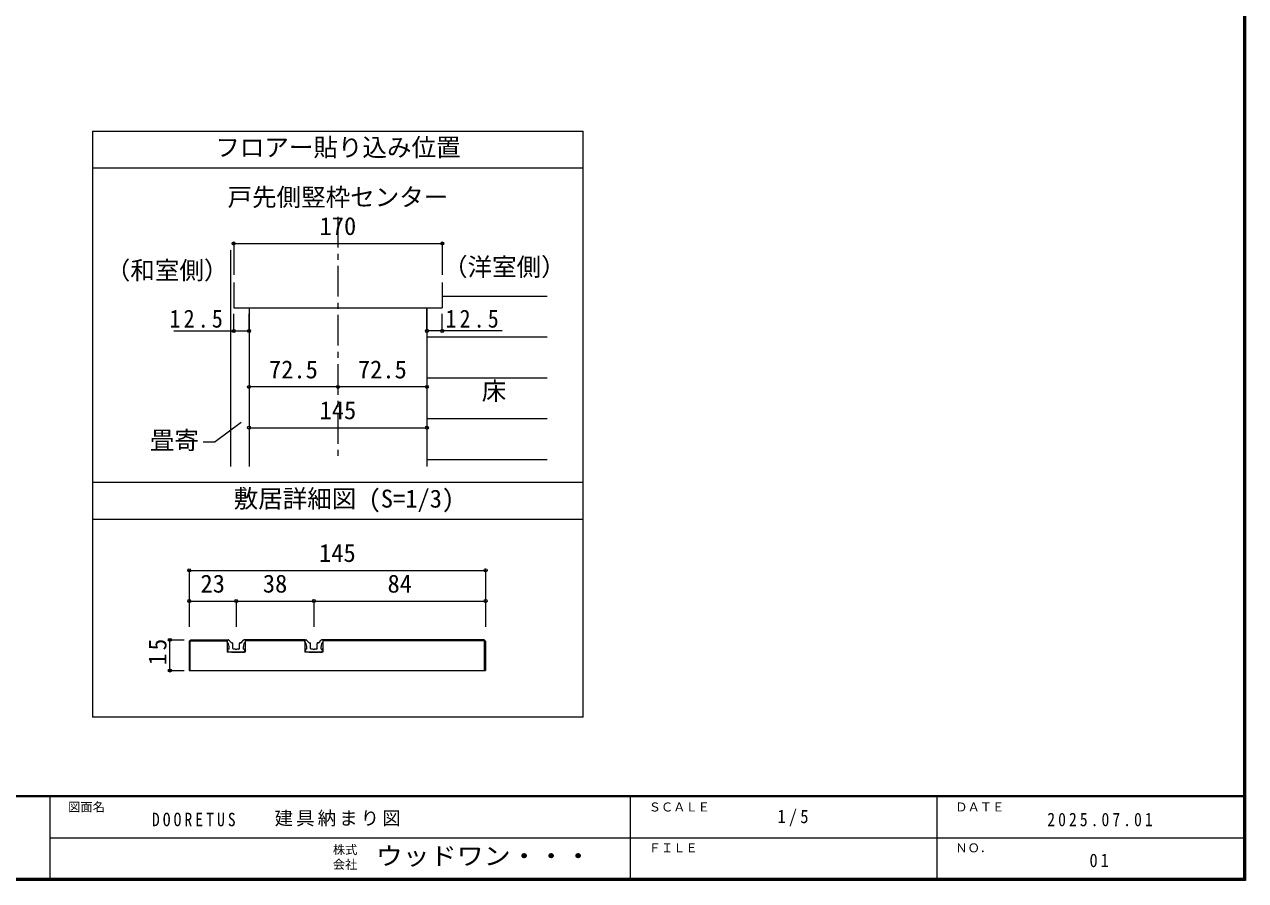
# Model space of a CAD drawing. Units: millimetres at full size, sheet at 1:5, with parts at other scales. Extents: x -973 to 977, y -701 to 696.
# Drawn here: x -19 to 977, y -701 to -2 of the extents above; entities that cross this region are included whole.
import ezdxf
from ezdxf.enums import TextEntityAlignment as Align

# ---------------------------------------------------------------- set-up
doc = ezdxf.new("R2010")
doc.units = ezdxf.units.MM
doc.header["$LTSCALE"] = 5
doc.header["$PDMODE"] = 32
doc.header["$PDSIZE"] = 2.5
doc.linetypes.add('CHAIN1', pattern=[8, 5, -1, 1, -1])
for name, color, linetype, lineweight in [('0-1_通り芯', 4, 'CHAIN1', 9), ('0-3_仕上げ', 2, 'Continuous', 9), ('0-4_枠', 3, 'Continuous', 9), ('0-A_文字', 7, 'Continuous', 9), ('0-B_寸法', 7, 'Continuous', 9), ('2-4_枠', 3, 'Continuous', 9), ('2-7_金物', 7, 'Continuous', 9), ('2-B_寸法', 4, 'Continuous', 9), ('F-1_枠', 6, 'Continuous', 9)]:
    doc.layers.add(name, color=color, linetype=linetype, lineweight=lineweight)
doc.layers.add('F-0_補助線', color=7, linetype='Continuous')
doc.layers.add('F-A_文字', color=7, linetype='Continuous')
doc.styles.add('ＭＳ ゴシック', font='')
doc.styles.get('ＭＳ ゴシック').set_extended_font_data('MS Gothic')

msp = doc.modelspace()

# ---------------------------------------------------------------- linework, layer by layer
at = {"layer": '0-1_通り芯'}
msp.add_line((236.653, -159.5), (236.653, -356.007), dxfattribs=at)
at = {"layer": '0-3_仕上げ'}
msp.add_line((149.153, -186.605), (149.153, -363.112), dxfattribs=at)
at = {"layer": '0-3_仕上げ', "color": 4}
for p, q in [((321.653, -224.127), (407.153, -224.127)), ((309.153, -257.429), (407.153, -257.429)), ((309.153, -290.73), (407.153, -290.73)), ((309.153, -324.031), (407.153, -324.031)), ((309.153, -357.333), (407.153, -357.333))]:
    msp.add_line(p, q, dxfattribs=at)
at = {"layer": '0-4_枠', "color": 4}
for p, q in [((151.653, -181.188), (321.653, -181.188)), ((151.653, -181.188), (151.653, -206.796)), ((321.653, -181.188), (321.653, -206.796))]:
    msp.add_line(p, q, dxfattribs=at)
at = {"layer": '0-4_枠'}
for p, q in [((151.653, -212.985), (151.653, -233.779)), ((321.653, -212.985), (321.653, -233.779)), ((151.653, -233.779), (321.653, -233.779)), ((164.153, -233.779), (164.153, -363.112)), ((309.153, -233.779), (309.153, -363.112))]:
    msp.add_line(p, q, dxfattribs=at)
at = {"layer": '0-4_枠', "color": 7}
for p in [(151.653, -181.188), (321.653, -181.188)]:
    msp.add_point(p, dxfattribs=at)
at = {"layer": '0-A_文字', "color": 3}
for p, q in [((36.653, -89.5), (36.653, -567.5)), ((36.653, -89.5), (436.653, -89.5)), ((436.653, -567.5), (436.653, -89.5)), ((36.653, -119.5), (436.653, -119.5)), ((436.653, -376.026), (36.653, -376.026)), ((36.653, -406.026), (436.653, -406.026)), ((436.653, -567.5), (36.653, -567.5))]:
    msp.add_line(p, q, dxfattribs=at)
at = {"layer": '0-A_文字'}
for p in [(157.653, -327.12), (126.729, -342.93)]:
    msp.add_line(p, (136.573, -342.93), dxfattribs=at)
at = {"layer": '0-B_寸法', "color": 4}
for p, q in [((151.653, -252.547), (151.653, -238.482)), ((164.153, -252.547), (164.153, -238.482)), ((309.153, -252.547), (309.153, -233.779)), ((321.653, -252.547), (321.653, -238.482)), ((102.826, -252.547), (164.153, -252.547)), ((370.48, -252.547), (309.153, -252.547)), ((236.653, -298.134), (164.153, -298.134)), ((309.153, -298.134), (236.653, -298.134)), ((164.153, -331.435), (309.153, -331.435))]:
    msp.add_line(p, q, dxfattribs=at)
at = {"layer": '0-B_寸法'}
for p in [(151.653, -252.547), (164.153, -252.547), (309.153, -252.547), (321.653, -252.547), (164.153, -298.134), (236.653, -298.134), (309.153, -298.134), (164.153, -331.435), (309.153, -331.435)]:
    msp.add_point(p, dxfattribs=at)
at = {"layer": '2-4_枠'}
for p, q in [((115.4, -505.68), (116.578, -504.501)), ((116.578, -504.501), (146.4, -504.501)), ((146.4, -504.501), (146.4, -514.501)), ((209.733, -504.501), (161.066, -504.501)), ((209.733, -505.335), (161.066, -505.335)), ((209.733, -504.501), (209.733, -514.501)), ((355.888, -504.501), (224.4, -504.501)), ((356.233, -505.335), (224.4, -505.335)), ((355.888, -504.501), (357.066, -505.68)), ((356.233, -529.502), (356.233, -505.335)), ((357.066, -505.68), (357.066, -529.502))]:
    msp.add_line(p, q, dxfattribs=at)
for points in [[(115.4, -505.68), (115.4, -529.502), (357.066, -529.502)], [(116.233, -529.502), (116.233, -505.335), (146.4, -505.335)], [(161.066, -504.501), (161.066, -514.501), (146.4, -514.501)], [(224.4, -504.501), (224.4, -514.501), (209.733, -514.501)]]:
    msp.add_lwpolyline(points, dxfattribs=at)
at = {"layer": '2-7_金物'}
for p, q in [((149.837, -506.855), (147.727, -504.746)), ((150.19, -507.002), (150.733, -507.002)), ((151.066, -511.502), (151.066, -507.335)), ((156.4, -511.502), (156.4, -507.335)), ((157.276, -507.002), (156.733, -507.002)), ((157.63, -506.855), (159.739, -504.746)), ((161.233, -504.502), (160.328, -504.502)), ((161.233, -506.168), (161.233, -504.502)), ((213.17, -506.855), (211.061, -504.746)), ((213.524, -507.002), (214.066, -507.002)), ((214.4, -511.502), (214.4, -507.335)), ((219.733, -511.502), (219.733, -507.335)), ((220.609, -507.002), (220.066, -507.002)), ((220.963, -506.855), (223.072, -504.746)), ((224.566, -504.502), (223.662, -504.502)), ((224.566, -506.168), (224.566, -504.502)), ((147.4, -514.502), (146.59, -512.458)), ((147.9, -512.002), (146.9, -512.002)), ((149.233, -514.502), (147.4, -514.502)), ((147.9, -512.002), (147.9, -509.895)), ((149.233, -514.502), (149.566, -514.168)), ((149.566, -514.168), (149.9, -514.502)), ((149.9, -514.502), (157.566, -514.502)), ((153.233, -512.002), (151.566, -512.002)), ((153.733, -512.502), (153.233, -512.002)), ((157.9, -514.168), (157.566, -514.502)), ((158.233, -514.502), (157.9, -514.168)), ((158.233, -514.502), (160.066, -514.502)), ((159.566, -512.002), (159.566, -509.895)), ((159.566, -512.002), (160.566, -512.002)), ((160.066, -514.502), (160.876, -512.458)), ((210.733, -514.502), (209.923, -512.458)), ((211.233, -512.002), (210.233, -512.002)), ((212.566, -514.502), (210.733, -514.502)), ((211.233, -512.002), (211.233, -509.895)), ((212.566, -514.502), (212.9, -514.168)), ((212.9, -514.168), (213.233, -514.502)), ((213.233, -514.502), (220.9, -514.502)), ((216.566, -512.002), (214.9, -512.002)), ((217.066, -512.502), (216.566, -512.002)), ((221.233, -514.168), (220.9, -514.502)), ((221.566, -514.502), (221.233, -514.168)), ((221.566, -514.502), (223.4, -514.502)), ((222.9, -512.002), (222.9, -509.895)), ((222.9, -512.002), (223.9, -512.002)), ((223.4, -514.502), (224.21, -512.458))]:
    msp.add_line(p, q, dxfattribs=at)
for points in [[(146.233, -506.168), (146.233, -504.502), (147.138, -504.502)], [(209.566, -506.168), (209.566, -504.502), (210.471, -504.502)], [(155.9, -512.002), (154.233, -512.002), (153.733, -512.502)], [(219.233, -512.002), (217.566, -512.002), (217.066, -512.502)]]:
    msp.add_lwpolyline(points, dxfattribs=at)
for centre, radius, start, end in [((142.9, -509.895), 5, 0, 48.19), ((147.138, -505.335), 0.833, 45, 90), ((150.19, -506.502), 0.5, 225, 270), ((150.733, -507.335), 0.333, 360, 90), ((156.733, -507.335), 0.333, 90, 180), ((157.276, -506.502), 0.5, 270, 315), ((164.566, -509.895), 5, 131.81, 180), ((160.328, -505.335), 0.833, 90, 135), ((206.233, -509.895), 5, 0, 48.19), ((210.471, -505.335), 0.833, 45, 90), ((213.524, -506.502), 0.5, 225, 270), ((214.066, -507.335), 0.333, 360, 90), ((220.066, -507.335), 0.333, 90, 180), ((220.609, -506.502), 0.5, 270, 315), ((227.9, -509.895), 5, 131.81, 180), ((223.662, -505.335), 0.833, 90, 135), ((146.9, -512.335), 0.333, 90, 201.616), ((151.566, -511.502), 0.5, 180, 270), ((155.9, -511.502), 0.5, 270, 360), ((160.566, -512.335), 0.333, 338.384, 90), ((210.233, -512.335), 0.333, 90, 201.616), ((214.9, -511.502), 0.5, 180, 270), ((219.233, -511.502), 0.5, 270, 360), ((223.9, -512.335), 0.333, 338.384, 90)]:
    msp.add_arc(centre, radius, start, end, dxfattribs=at)
at = {"layer": '2-B_寸法'}
for p, q in [((115.4, -447.835), (357.066, -447.835)), ((115.4, -447.835), (115.4, -472.835)), ((357.066, -447.835), (357.066, -472.835)), ((115.4, -472.835), (153.733, -472.835)), ((115.4, -472.835), (115.4, -493.794)), ((153.733, -472.835), (153.733, -493.794)), ((153.733, -472.835), (217.066, -472.835)), ((217.066, -472.835), (217.066, -493.794)), ((217.066, -472.835), (357.066, -472.835)), ((357.066, -472.835), (357.066, -493.794)), ((99.573, -529.502), (99.573, -504.502)), ((99.573, -504.502), (111.24, -504.502)), ((99.573, -529.502), (111.24, -529.502))]:
    msp.add_line(p, q, dxfattribs=at)
at = {"layer": '2-B_寸法', "color": 7}
for p in [(115.4, -447.835), (357.066, -447.835), (115.4, -472.835), (153.733, -472.835), (217.066, -472.835), (357.066, -472.835), (99.573, -504.502), (99.573, -529.502)]:
    msp.add_point(p, dxfattribs=at)
at = {"layer": 'F-1_枠'}
for p, q in [((974.986, 695.833), (974.986, -700.833)), ((975.82, 695.833), (975.82, -700.833)), ((976.653, 695.833), (976.653, -700.833)), ((976.653, -631.667), (-973.347, -631.667)), ((976.653, -632.5), (-973.347, -632.5)), ((1.653, -632.5), (1.653, -699.167)), ((474.986, -632.5), (474.986, -699.167)), ((724.986, -632.5), (724.986, -699.167)), ((1.653, -665.833), (974.986, -665.834)), ((976.653, -699.167), (-973.347, -699.167)), ((976.653, -700), (-973.347, -700)), ((976.653, -700.833), (-973.347, -700.833))]:
    msp.add_line(p, q, dxfattribs=at)

# ---------------------------------------------------------------- texts
at = {"layer": '0-4_枠', "color": 7, "style": 'ＭＳ ゴシック'}
msp.add_text('170', height=14.66, dxfattribs=at).set_placement((221.653, -178.688), align=Align.BOTTOM_LEFT)
at = {"layer": '0-A_文字', "style": 'ＭＳ ゴシック'}
for s, p in [('フロアー貼り込み位置', (136.653, -114.5)), ('戸先側竪枠センター', (146.653, -155.091)), ('（和室側）', (47.374, -214.802)), ('（洋室側）', (322.344, -211.999)), ('床', (353.928, -313.159)), ('畳寄', (83.301, -353.371)), ('敷居詳細図 (S=1/3)', (151.653, -401.016))]:
    msp.add_text(s, height=14.66, dxfattribs=at).set_placement(p, align=Align.BOTTOM_LEFT)
at = {"layer": '0-B_寸法', "style": 'ＭＳ ゴシック'}
for s, p in [('72.5', (180.403, -295.634)), ('72.5', (252.903, -295.634)), ('145', (221.653, -328.935))]:
    msp.add_text(s, height=14.66, dxfattribs=at).set_placement(p, align=Align.BOTTOM_LEFT)
at = {"layer": '0-B_寸法', "char_height": 14.66, "attachment_point": 7, "style": 'ＭＳ ゴシック'}
for insert in [(99.341, -250.047), (99.341, -250.047), (324.299, -250.047), (324.299, -250.047)]:
    msp.add_mtext('\\T1.28;\\W0.9;12.5', dxfattribs=dict(at, insert=insert))
at = {"layer": '2-B_寸法', "color": 7, "style": 'ＭＳ ゴシック'}
for s, p in [('145', (221.233, -445.335)), ('23', (124.566, -470.335)), ('38', (175.4, -470.335)), ('84', (277.066, -470.335))]:
    msp.add_text(s, height=14.66, dxfattribs=at).set_placement(p, align=Align.BOTTOM_LEFT)
at = {"layer": '2-B_寸法', "color": 7, "insert": (97.073, -525.127), "char_height": 14.66, "attachment_point": 7, "rotation": 90, "style": 'ＭＳ ゴシック'}
msp.add_mtext('\\T1.27;\\W0.95;15', dxfattribs=at)
at = {"layer": 'F-0_補助線', "char_height": 11, "attachment_point": 7, "style": 'ＭＳ ゴシック'}
for s, insert in [('\\T1.39;\\W0.85;DOORETUS', (84.986, -656.667)), ('\\T1.17;建具納まり図', (184.986, -656.667))]:
    msp.add_mtext(s, dxfattribs=dict(at, insert=insert))
at = {"layer": 'F-A_文字', "style": 'ＭＳ ゴシック'}
for s, p in [('図面名', (16.653, -646.667)), ('ＳＣＡＬＥ', (489.986, -646.667)), ('ＤＡＴＥ', (739.986, -646.667)), ('株式', (232.486, -681.5)), ('ＦＩＬＥ', (489.986, -680)), ('ＮＯ．', (739.986, -680.001)), ('会社', (232.486, -693.5))]:
    msp.add_text(s, height=7.331, dxfattribs=at).set_placement(p, align=Align.BOTTOM_LEFT)
at = {"layer": 'F-A_文字', "style": 'ＭＳ ゴシック', "width": 1.1}
msp.add_text('ウッドワン・・・', height=14.66, dxfattribs=at).set_placement((267.486, -692.5), align=Align.BOTTOM_LEFT)
at = {"layer": 'F-A_文字', "char_height": 11, "attachment_point": 7, "style": 'ＭＳ ゴシック'}
for s, insert in [('\\T1.38;\\W0.9;1/5', (594.986, -656.667)), ('\\T1.39;\\W0.85;2025.07.01', (814.986, -656.667)), ('\\T1.36;\\W0.9;01', (849.361, -690.001))]:
    msp.add_mtext(s, dxfattribs=dict(at, insert=insert))

doc.saveas('drawing.dxf')
